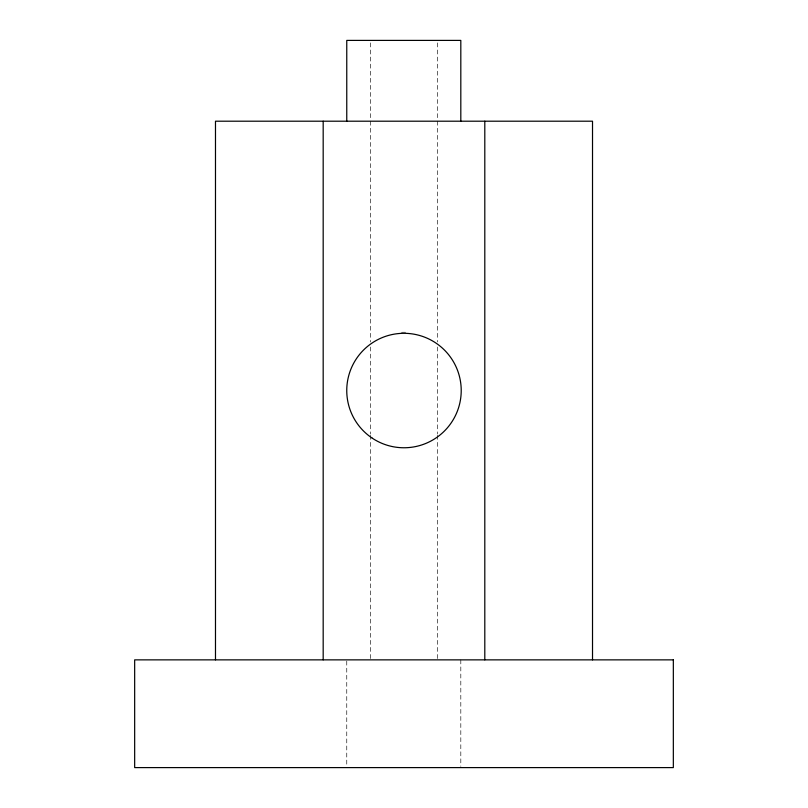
<?xml version="1.0" encoding="UTF-8"?>
<svg xmlns="http://www.w3.org/2000/svg" width="808" height="808" viewBox="0 0 808 808"><rect width="100%" height="100%" fill="white"/><g stroke="black" fill="none" stroke-linecap="round" stroke-linejoin="round"><path stroke-width="0.61" stroke-dasharray="4.04 3.03" d="M460.812 659.863L460.812 766.348M437.401 42.925L437.401 118.675M437.401 121.2L437.401 341.966M437.401 347.016L437.401 434.058M437.401 435.32L437.401 658.601M370.337 42.925L370.337 118.675M370.337 121.2L370.337 341.966M370.337 347.016L370.337 434.058M370.337 435.32L370.337 658.601M346.763 661.116L346.763 766.348M401.546 332.3A58.277 58.277 0 0 1 406.444 332.3"/><path stroke-width="1.21" d="M592.516 659.863L592.516 121.2L215.483 121.2L215.483 659.863M484.8 121.2L484.8 659.863M460.812 121.2L460.812 40.4L346.763 40.4L346.763 121.2M323.18 121.2L323.18 659.863M673.337 659.863L134.663 659.863L134.663 767.6L673.337 767.6L673.337 659.863M372.316 438.209A57.237 57.237 0 0 0 461.105 394.122A57.237 57.237 0 0 0 378.538 339.269A57.237 57.237 0 0 0 372.316 438.209"/></g></svg>
